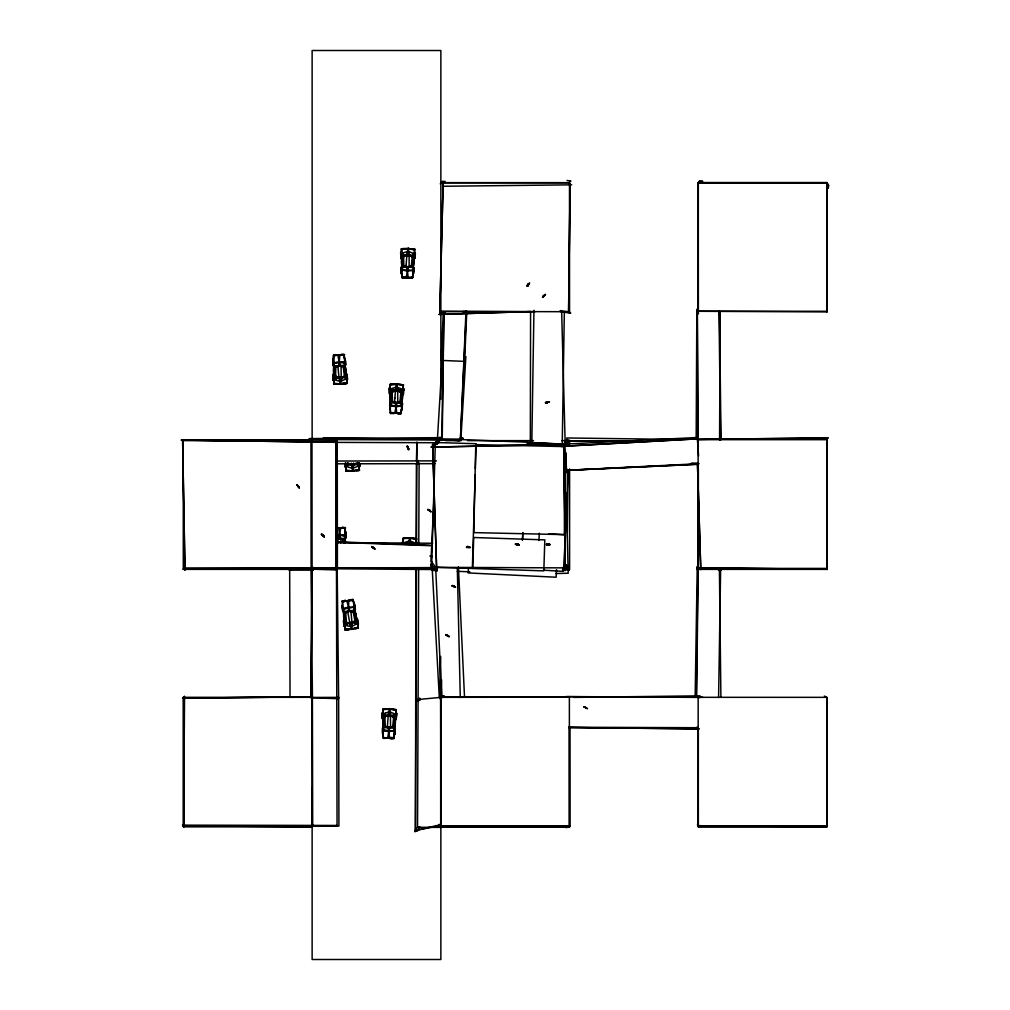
<?xml version="1.0" encoding="UTF-8"?>
<svg xmlns="http://www.w3.org/2000/svg" width="1010" height="1010" viewBox="0 0 1010 1010"><rect width="100%" height="100%" fill="white"/><g stroke="black" fill="none" stroke-linecap="round" stroke-linejoin="round"><path stroke-width="1.5" d="M183.201 826.041L183.201 697.317L311.939 697.317L312.065 826.559L183.201 826.041L312.065 826.559M183.239 440.006L311.976 440.006L183.239 440.006L183.302 568.996L312.039 568.996M183.328 569.084L312.09 569.185L311.976 440.006M312.128 787.472L312.128 959.5L440.865 959.5L440.865 826.925M312.128 438.731L312.128 50.5L440.865 50.513L440.865 399.266M440.638 697.153L440.688 826.079L569.413 826.079L569.375 697.153L440.638 697.153L440.815 697.923M440.701 697.443L440.815 826.647L440.638 825.89L569.375 825.89L569.552 826.647L442.393 826.647M569.602 826.622L569.552 726.177M564.842 311.711L569.552 311.711L569.488 182.696L440.751 182.696L569.488 182.696M696.61 695.625L698.226 568.453L698.112 439.678L826.849 439.678L827.026 569.185L698.289 569.185L697.923 568.453L696.307 695.625M698.327 311.901L698.327 183.176L827.064 183.176L827.064 311.901L698.188 311.269L698.188 182.532L826.925 182.532L827.026 311.711L826.925 182.532M698.264 826.559L698.15 697.317L826.887 697.342L827.001 826.559L698.264 826.559L698.226 761.994M698.289 569.185L698.289 468.703M698.289 311.711L698.188 182.532M827.026 569.185L826.849 439.678M530.326 443.062L530.578 311.787M415.994 568.857L415.426 831.179L416.436 568.87M416.082 544.365L416.398 463.653M416.41 460.762L416.915 442.039L416.524 544.365M418.658 568.996L417.534 827.291L440.953 827.392M418.759 544.39L419.125 462.908M440.423 656.538L440.246 698.933L440.549 656.513M441.534 696.698L441.597 679.793M696.18 437.191L696.837 309.237M719.562 440.196L720.218 312.241M567.317 532.661L567.961 470.092M441.85 440.171L443.895 312.191L442.216 440.145M566.711 444.223L566.799 437.974L671.233 439.363M531.828 442.418L533.949 310.297M562.229 444.425L564.337 312.317M695.145 697.165L697.228 567.065M718.59 697.531L720.635 568.92M566.105 452.909L564.287 534.631L473.791 532.611L475.76 444.615L564.741 446.597M345.786 463.438L345.761 464.322L346.708 463.337M416.991 543.733L417.016 542.484M565.145 538.658L565.625 521.387M566.118 504.104L566.421 493.107M397.069 387.827L397.17 384.368L390.163 384.368L389.999 389.557L397.006 389.57M401.412 253.901L401.576 248.7L408.583 248.712L408.482 252.172M475.18 474.889L472.364 568.441L431.598 567.216L435.36 442.494L476.127 443.718L475.369 468.653M389.809 714.411L389.974 709.209L382.979 709.209L382.815 714.398L385.605 714.411M403.419 392.574L403.369 394.291L403.924 388.623L403.874 390.34M414.832 256.919L414.782 258.623L415.337 252.967L415.287 254.671M410.123 541.713L410.224 538.242L403.23 538.242L403.066 543.443L405.868 543.443M396.21 387.802L396.324 384.343L403.293 384.797L403.129 389.999L396.147 389.532M388.938 714.386L389.128 709.184L396.109 709.639L395.933 714.84L393.142 714.651M407.623 252.147L407.737 248.675L414.706 249.142L414.542 254.331M409.252 541.688L409.378 538.216L416.36 538.671L416.183 543.872M338.943 363.764L338.855 365.885L345.066 367.185L345.205 363.247L341.494 362.451M565.638 533.394L568.024 469.776M402.283 543.708L402.346 542.004M443.226 313.39L441.206 360.393L464.613 361.391L466.772 311.459M466.001 310.891L460.421 439.501L466.405 310.853M431.586 556.119L432.293 556.977M430.929 561.623L433.795 501.957M434.098 495.683L434.325 490.961M522.549 539.226L522.852 532.952M345.256 462.984L345.243 467.34L345.445 463.388M468.425 568.428L468.211 572.948L556.144 577.215L556.51 569.691M698.39 313.125L698.352 313.87L697.998 310.247L698.39 313.012M522.397 540.363L522.827 532.573M527.75 445.385L527.927 442.279L568.655 444.551M567.077 472.579L567.241 469.461M438.984 442.557L439.161 439.426L460.964 440.663M527.397 445.296L527.573 442.203L458.83 439.501M538.911 540.514L539.34 533.192M697.544 823.895L697.708 826.369M429.023 509.835C431.75 513.421 430.121 509.229 429.099 510.227M437.406 439.388L442.304 358.159M460.888 439.211L465.875 356.58M568.276 444.185L568.478 441.168M340.711 543.165L341.064 538.595L336.406 538.242M401.336 409.252L400.692 413.216M401.475 407.383L402.334 396.147M402.472 394.266L403.369 384.86L401.223 412.938L390.529 412.585L398.028 413.279M412.598 275.465L413.456 264.229M413.608 262.36L414.327 252.992M394.026 735.949C395.566 741.681 380.05 736.088 394.026 737.78L396.173 709.702L395.466 717.226M394.165 734.068L395.175 720.963M416.006 542.509L416.436 538.734L416.006 544.352M826.811 311.547L827.038 308.757M826.71 311.358L826.925 308.568M339.145 362.981L339.827 355.368L333.679 354.914L332.997 362.527L337.605 362.868M563.416 446.723L563.668 443.945M336.481 567.645L337.05 826.167M373.359 547.496C370.304 546.435 377.184 550.109 373.321 547.382L371.756 546.574L375.139 549.288L372.185 547.344L373.864 548.001C371.276 546.574 376.591 549.819 373.359 547.496L374.432 548.619M411.259 267.031L412.345 255.934L414.037 255.959L412.951 267.057M399.846 402.687L400.932 391.59L402.624 391.615L401.538 402.712M392.612 727.553L393.711 716.456L395.44 716.456L394.531 725.698M827.165 569.476L827.329 566.496M417.938 463.274L418.241 460.497M568.983 443.819L569.287 441.042L566.534 444.88M339.12 536.462L338.855 538.57L344.928 540.4L345.42 536.487L341.784 535.376M389.027 731.354L389.14 730.457M389.267 729.548L389.532 727.49L383.459 725.647L382.967 729.485L386.603 730.609M407.636 270.857L408.179 266.968L402.094 265.125L401.563 268.988L403.987 269.733M396.476 404.707L396.766 402.624L390.681 400.793L390.15 404.644L393.799 405.767M826.66 444.703L827.051 441.938L826.685 444.955M828.705 185.461L828.263 188.226L828.048 183.971L828.528 185.07M696.988 727.187L696.837 728.058M696.786 728.349L696.938 727.478M339.398 535.691L340.736 528.167L336.178 527.422M388.989 730.306L387.651 737.83L393.723 738.79L395.074 731.278L390.504 730.546M409.391 543.342L409.896 540.931L414.668 542.761L414.428 543.898M312.746 570.271L313.352 567.544M567.102 566.421L566.509 569.375L565.739 567.532L566.421 564.767L567.191 566.61M439.918 697.658L440.347 696.142M429.679 510.467L428.013 509.81L431.169 511.944L427.748 509.33L430.083 510.568M345.041 624.231L345.849 622.627M346.127 622.084L350.823 624.079L349.738 626.225M566.332 568.63L565.335 570.562L562.583 570.095L564.577 566.219L567.33 566.686L566.534 568.239M543.216 296.498L545.11 294.44L542.471 297.331L545.526 294.377L542.926 297.167L544.516 295.248M334.146 378.447L334.777 377.424M335.093 376.919L335.711 375.897L339.903 378.8L339.272 379.823M346.569 465.421L348.134 462.87L352.313 465.774L351.682 466.797M548.19 402.157L546.183 402.296L549.074 401.765L545.956 402.498L549.478 401.942L545.261 402.738L548.645 402.182L545.993 402.573L547.471 402.144L546.814 402.258C545.337 404.669 549.453 400.175 546.107 402.864C546.738 402.876 549.339 401.816 546.511 402.624M409.29 252.525L408.267 254.015L412.181 257.272L413.885 254.798M398.218 387.701L396.854 389.671L400.768 392.928L402.485 390.453M434.767 443.945L439.262 437.494L442.052 437.317L440.284 439.855M438.201 442.847L439.805 440.549M409.883 543.569L411.285 541.575M391.034 712.542L389.62 714.537L393.547 717.782L395.301 715.295M565.145 442.557L561.648 311.206M342.403 601.884L345.243 629.785M561.964 446.142L567.014 439.83L569.754 440.36L566.054 444.993M443.983 182.911L445.158 181.472L442.367 181.27L440.272 183.858M414.34 249.798L407.207 248.687L414.555 249.546M333.78 355.735L339.209 354.99L335.232 355.444M699.475 697.367L700.157 696.597M333.868 383.989L340.837 384.027L340.66 380.568M346.291 470.976L353.26 471.001L353.083 467.542M698.339 697.569L701.357 697.203M440.019 438.024L434.969 443.251L434.969 445.865M566.888 826.95L569.703 826.508L566.155 827.708M827.001 826.559L698.188 825.902M467.201 547.18L469.524 547.142L467.68 546.46C462.858 549.011 474.75 546.132 467.062 547.218M527.649 285.262C531.121 281.159 525.339 288.507 527.649 285.262L528.975 284.1M431.876 556.043L430.853 555.715L432.28 556.27M355.722 463.249L352.831 465.749L353.538 466.696M698.327 825.587L700.864 825.662M543.241 296.208L544.668 295.16M385.479 713.401L383.421 714.903L384.356 716.456M412.497 277.27L406.777 277.687L412.635 277.283L414.605 249.255M435.146 442.898L432.33 444.804L435.108 445.006L437.835 443.175M547.609 544.226L546.435 544.769L548.316 544.857L546.738 544.642L548.733 544.087L547.344 543.721L549.97 544.39L546.814 544.1L550.298 544.718L546.801 543.935L549.251 544.642M516.628 544.062C513.004 544.807 521.829 544.845 516.628 544.062L518.256 544.794M312.317 825.422L313.05 824.968M699.652 181.156L698.794 181.661L702.733 181.295L699.728 181.106M442.481 311.939L441.004 312.62L443.743 313.188L445.258 312.469M718.009 569.577L721.292 569.791L718.161 569.514M345.357 608.79L343.021 609.788L343.993 613.613L349.839 611.126L348.854 607.288M584.828 707.151L583.742 706.76L587.53 708.692L584.613 706.987L586.393 707.985M183.618 826.533L186.231 825.536M434.982 445.966L433.58 446.483L433.467 443.693L434.956 443.137L435.083 445.928M418.759 699.463L440.852 697.355M453.174 585.825L451.874 585.964L455.624 587.29L452.505 585.649L454.626 586.797M337.012 362.691L333.388 363.89L334.02 367.779L340.054 365.822L339.713 363.726M350.432 607.932L354.863 606.707L352.705 599.372L346.796 601.013L348.942 608.348M447.177 635.05L445.89 635.101L449.298 636.78L446.243 635L448.465 636.161M443.226 826.319L440.815 827.493L440.36 826.736M398.281 405.919L401.98 405.035L401.74 401.159L395.566 402.586L395.693 404.682M336.343 539.466L340.054 538.608L339.903 536.487M441.269 825.347L415.628 830.472L439.438 824.968M340.925 362.678L345.458 361.845L343.955 354.346L337.908 355.469L339.41 362.956M354.762 623.448L357.502 622.955L358.234 628.094L351.354 629.331L350.874 625.897M431.472 556.144C427.861 554.932 433.467 557.002 430.601 555.689L431.926 556.093M333.919 355.469C331.015 355.381 340.269 354.321 335.055 355.267M336.885 534.745L339.562 534.303L344.536 535.464L344.877 539.365L339.928 538.204L339.587 534.303L339.006 538.178L336.317 538.62M354.535 610.482L352.894 610.734L355.179 621.655L356.82 621.39L354.927 612.3M358.424 627.967L355.507 628.763M347.301 624.508L344.511 624.811L345.231 629.95L352.2 629.205L351.72 625.783M341.203 535.553L345.786 535.111L344.94 527.51L338.83 528.104L339.676 535.704M387.183 730.445L382.588 730.861L383.434 738.449L389.557 737.893L388.711 730.306M339.713 378.889L342.491 378.636M336.949 527.296L337.731 527.51L336.583 527.611M333.603 384.065L336.658 384.28M346.013 471.039L349.069 471.253M356.871 463.741L358.55 463.615M466.166 696.925L462.492 696.95L466.443 696.976M565.802 826.319L568.794 826.357M435.992 567.203L437.671 567.09M546.751 402.283L548.443 402.157M434.452 444.413L437.229 444.236M322.632 534.833L321.369 534.568L323.705 535.994L321.332 534.075L324.412 537.067L321.912 534.568L323.68 536.234M699.122 463.704L566.597 470.306L564.741 444.11L697.279 437.507L698.579 456.002M403.015 538.317L406.045 538.065M382.752 709.285L385.795 709.033M697.443 463.135L700.776 569.539L697.443 463.135L691.522 463.072M561.131 445.713L563.933 445.599L564.666 446.521M346.316 464.284L348.084 464.221M359.573 470.306L356.58 470.849M345.395 629.899C342.832 629.924 350.609 629.71 347.389 629.849M337.504 527.801L340.181 527.725L337.163 528.142M404.404 248.536L401.349 248.788M392.991 384.191L389.936 384.456M555.841 573.528L568.201 573.238L567.241 533.52M336.368 378.927L333.565 378.977L333.83 384.166L333.578 355.836L333.818 378.359M287.964 569.084L290.766 569.047M288.355 569.665L291.158 569.627M573.655 697.405L700.069 695.827M442.847 186.269L571.698 184.83M823.15 826.256L826.369 826.331L823.049 826.256M825.675 825.738L826.319 826.331M822.86 826.256L823.529 826.256M309.06 438.58L440.625 437.658M335.358 568.125L183.883 568.365L312.254 568.112M336.747 568.125L434.148 567.557M431.851 567.999L310.31 568.276M337.744 461.04L436.446 460.876M337.757 463.817L435.032 463.666M698.289 182.987L827.026 182.987M698.188 311.269L826.925 311.269M535.01 311.711L440.751 311.433L569.552 311.711M183.391 440.638L310.562 440.638M445.574 440.638L459.702 440.638M467.554 440.638L533.495 440.638M561.749 440.638L569.602 440.638L569.602 443.781M698.112 568.415L826.849 568.415M311.976 568.731L183.353 569.185M183.391 569.375L312.128 569.375M566.458 569.375L569.602 569.375L569.602 468.905M698.327 569.375L827.064 569.375L826.95 438.984L827.076 569.425L827.064 440.638M440.688 697.342L569.375 697.153M698.15 826.041L826.887 826.041M440.701 826.167L569.438 826.167M183.391 826.849L312.128 826.849L312.128 787.598M631.364 440.89L566.395 440.789L631.401 441.206M182.457 825.157L336.671 825.448M311.446 439.539L437.456 439.981M337.504 442.393L437.456 442.733M702.821 697.317L565.676 696.584M568.845 727.225L698.15 727.718M341.077 355.04L338.413 355.028L343.905 355.179M436.951 567.342L567.039 567.885M567.582 696.647L699.905 697.392M337.125 542.534L432.633 543.254M310.133 568.605L435.133 569.552M438.403 439.211L323.099 438.201L438.353 439.388M443.011 439.262L461.444 439.451L442.973 439.438M698.97 728.841L568.706 727.516L698.945 728.904M528.722 443.036L530.982 443.062M556.144 444.324L560.714 444.4M298.442 486.58L297.546 485.28L299.326 487.628L296.763 484.648L299.339 488.083L297.243 485.229L298.278 486.365M463.236 311.534L466.039 311.598M462.795 311.724L465.585 311.787M529.417 442.961L564.388 444.009L538.784 443.466M440.562 696.168L441.219 696.193M337.315 541.89L430.235 545.248M337.782 542.345L430.702 545.703M432.23 570.435L436.926 570.612M457.315 571.344L469.865 571.799M440.903 696.18L444.16 696.155L443.478 696.13M443.945 696.142L443.693 696.13M442.077 439.64L459.247 440.537M526.361 444.362L529.48 444.526M310.007 569.198L312.81 569.312M548.594 533.747L565.537 534.77L563.353 571.382L543.317 570.183M411.916 248.788L414.921 249.243M400.503 384.444L403.508 384.898M343.362 528.066L339.373 527.7L344.827 528.331M383.295 731.833L382.904 709.26L383.194 737.426L389.001 738.209L385.012 737.83M429.212 510.328C431.674 511.78 425.21 507.866 430.298 511.06M413.557 538.317L416.587 538.772M393.307 709.285L396.337 709.727M566.269 566.118L567.759 566.307M568.668 566.421L567.872 566.32M565.095 568.781L566.118 568.908L565.436 568.832M566.32 568.933L567.367 569.072M567.191 566.231L566.736 565.524M566.913 569.009L567.708 569.11M412.572 248.877L413.229 248.978M402.472 384.734L403.129 384.823M567.052 180.449L570.688 181.093L569.741 180.878M566.686 569.627L569.438 570.069L565.461 569.021M431.371 556.699L430.184 556.22L432.204 556.51L431.043 555.891M569.261 312.09L560.247 310.588L560.26 311.509L569.274 312.999L569.337 312.241M465.345 696.774L466.292 696.938M569.842 180.891L570.663 181.08M719.41 569.476L720.9 696.837M562.696 568.58L563.365 568.756M565.221 569.249L565.89 569.425M309.78 439.224L312.039 439.855M431.737 562.81L430.727 565.385L431.863 565.751M408.368 448.642L407.08 445.865L408.621 449.879L407.396 446.521L408.697 449.463L407.964 446.584L408.217 447.708M467.68 546.46L469.36 547.117M431.03 566.143L431.889 566.509M824.337 696.067L826.559 697.077M390.213 384.482L390.39 412.585M359.257 470.269L358.525 462.795M569.148 726.695L570.625 727.503M566.345 311.913L567.115 312.355M585.08 707.05L586.52 708.086M698.251 439.842L696.938 438.858M434.83 566.534L437.166 568.883L434.376 568.87L432.027 566.522M429.288 509.936L430.437 511.199M356.808 622.551L354.876 620.342L351.328 624.003L352.49 625.329M561.169 445.751L561.964 446.736M297.533 485.734L298.606 487.072M344.612 375.909L340.42 378.775L341.822 380.669M344.966 376.376L346.013 377.803M357.022 462.883L358.424 464.777M406.777 252.45L407.75 253.99L403.621 256.982L402.018 254.406M395.693 388.623L396.337 389.658L392.208 392.65L390.605 390.062M293.026 697.405L289.895 696.799L290.274 697.418M408.734 542.509L409.353 543.544M387.853 712.429L389.102 714.512L384.671 716.986M443.074 826.066L443.529 826.836M697.279 696.799L697.632 697.418M297.824 485.785L298.682 487.249M462.959 438.529L462.593 437.822L459.878 438.454L460.333 439.337L462.845 438.29M439.211 824.375L439.691 825.662M439.287 697.089L432.103 566.736M345.243 366.605L346.026 370.62L345.269 370.645L344.486 366.617M353.614 603.967C356 595.344 338.842 603.412 353.134 600.357L358.298 628.031L353.954 605.811M417.521 701.016L420.072 700.145L419.705 698.099L417.319 699.917M417.559 701.281L417.269 699.652M720.887 438.959L721.026 439.716L719.473 312.052M408.128 447.114L408.419 448.819M359.32 462.643L359.901 466.544L359.812 464.815M719.069 310.928L719.461 313.693M718.855 310.979L719.246 313.744M359.005 462.719L359.131 463.603L358.133 462.719M409.858 543.355L409.53 540.918L404.656 542.433L404.808 543.582M345.029 367.413L346.14 376.642L344.46 376.768L343.135 365.696M697.064 567.102L697.392 569.88M697.493 565.979L697.809 568.756M345.155 539.832L345.496 542.951M344.385 539.782L344.726 542.913M344.46 359.005L344.094 355.267L347.023 383.396L345.925 373.952M344.65 360.873L345.736 372.084M827.051 441.963L827.102 442.418M357.426 462.555L357.54 463.691L351.366 464.284L351.253 463.148M825.814 827.253L825.725 826.319M345.609 611.77L346.468 622.892L344.7 623.12L343.993 613.853M388.547 730.432L388.61 731.341M388.484 729.523L388.345 727.452L394.531 726.013L394.784 729.876M413.393 269.38L413.153 265.491L406.98 266.93L407.219 270.844M359.093 465.244L359.371 470.42L352.402 471.051L352.212 467.592M346.67 378.27L346.96 383.447L339.991 384.078L339.802 380.618M354.737 608.121L354.952 612.047L348.665 611.303L348.45 607.351M345.976 465.951L346.253 471.14L346.102 463.577M458.414 566.9L464.499 696.723M435.676 568.011L441.761 697.822M383.257 717.908L383.194 716.052L384.911 716.166L385.264 727.301L383.56 727.187L383.434 723.476M383.32 719.764L383.383 721.62M343.122 538.747L343.248 542.458M403.899 266.791L403.545 255.644L401.791 255.555L402.157 266.69M457.328 568.491L460.282 697.531M718.994 312.065L720.597 439.703M353.601 463.022L353.626 464.171L347.402 464.247L347.389 463.098M401.715 256.338L401.513 248.763L401.803 276.929L407.573 277.725L401.942 276.917L401.892 273.23M401.753 260.088L401.866 271.349M403.369 543.973L403.154 538.292L403.217 543.935M345.319 541.688L345.016 528.432L345.155 541.575M344.094 543.014L344.056 538.418L337.845 538.481L337.883 543.077M698.226 437.986L697.304 311.345L697.632 437.974M313.113 567.418L313.113 570.322M289.681 568.933L290.022 696.976M827.064 698.112L827.064 826.849L698.327 826.849L698.327 727.932M698.327 468.905L698.327 567.809M569.602 726.367L569.602 826.849L440.865 826.849L440.865 698.112M322.291 534.416L324.311 536.638L322.291 534.416M336.103 441.357L335.774 567.645L336.103 441.357M342.516 600.824L342.504 608.462L348.677 608.386L348.69 600.735L342.516 600.824M542.989 296.523L543.986 295.526L542.989 296.523M184.401 696.408L183.908 826.647L184.401 696.408M467.617 547.155L470.471 547.572L466.494 546.953L468.993 547.445L467.617 547.155M322.139 534.795L323.238 535.553C319.665 532.889 323.882 536.562 323.048 535.275L322.139 534.846M312.103 571.37L310.903 697.683L312.103 571.37M334.02 366.15L333.906 377.311L335.661 377.248L335.787 366.087L334.02 366.15M345.155 358.702L345.723 364.863L345.155 358.702M570.082 183.416L568.592 311.433L570.082 183.416M396.21 718.665L396.766 713.451L396.21 718.665M333.464 372.905L333.351 377.349L334.272 377.248L334.373 372.804L333.464 372.905M443.062 183.883L439.754 314.261L443.137 183.896M182.583 698.175L310.6 696.85L182.583 698.175M447.278 635.214L446.167 635L447.784 635.618L445.587 634.583L449.096 636.388L447.278 635.214M473.715 537.509L472.718 568.504L543.822 570.877L544.819 539.883L473.715 537.509M181.308 440.07L336.393 442.317L181.308 440.07M382.096 712.972L382.272 718.653L382.096 712.972M547.849 544.327C546.259 545.539 551.384 544.037 547.849 544.327M342.137 605.331L342.769 611.492L342.137 605.331M389.254 388.143L389.443 393.824L389.254 388.143M400.667 252.487L400.856 258.169L400.667 252.487M332.909 374.685L332.833 380.366L332.909 374.685M346.316 623.208L346.203 625.632L351.215 626.629L351.341 624.205L346.316 623.208M700.145 568.062L826.748 569.173L700.145 568.062M334.247 362.842L334.032 366.756L338.981 365.481L339.183 361.58L344.246 362.3L344.928 366.163L339.89 365.431L339.209 361.58L334.247 362.842M431.623 561.876L431.447 564.653L435.398 570.069L435.575 567.292L431.623 561.876M394.897 398.041L394.556 402.611L400.743 403.066L401.601 391.615L395.415 391.16L394.897 398.041M406.083 265.428L405.969 266.956L412.156 267.397L413.014 255.959L406.828 255.505L406.083 265.428M388.181 716.027L387.335 727.478L393.534 727.92L394.38 716.469L388.181 716.027M528.028 284.29L529.694 283.179L527.207 285.678L528.028 284.29M516.918 544.175C511.022 543.708 522.309 545.375 517.372 544.213L519.367 545.16L515.618 544.289L518.18 544.567L516.918 544.175M333.729 367.223L333.376 371.314L334.184 371.251L334.525 367.16L333.729 367.223M401.147 267.284L401.172 273.483L401.147 267.284M389.734 402.952L389.759 409.151L389.734 402.952M382.563 727.768L382.601 733.967L382.563 727.768M345.773 531.942L345.811 538.141L345.773 531.942M528.306 284.757C526.437 288.986 528.407 282.737 527.876 284.479L527.371 285.312L528.306 284.757M413.721 256.035L413.229 260.454L414.113 260.391L414.605 255.972L413.721 256.035M402.308 391.691L401.816 396.109L402.7 396.059L403.205 391.64L402.308 391.691M394.695 720.079L394.594 720.963L395.503 720.9L396.008 716.481L395.099 716.544L394.695 720.079M528.76 284.328L527.207 285.678L529.253 283.242L527.7 284.971L528.76 284.328M335.408 378.195L335.181 379.949L340.092 381.376L340.408 378.977L335.497 377.551L335.408 378.195M347.819 465.168L347.591 466.923L352.503 468.35L352.818 465.951L347.907 464.524L347.819 465.168M332.896 359.358L332.997 365.557L332.896 359.358M389.38 727.882L388.812 731.694L383.838 730.508L383.51 726.657L388.471 727.844L388.799 731.694L393.849 730.836L394.418 727.023L389.38 727.882M408.027 267.36L407.434 271.198L402.447 270.011L402.144 266.148L407.106 267.334L407.409 271.185L412.446 270.339L413.04 266.514L408.027 267.36M396.614 403.015L396.021 406.853L391.034 405.666L390.731 401.816L395.693 402.99L395.996 406.853L401.033 406.007L401.626 402.169L396.614 403.015M407.838 447.026L408.52 448.604L407.838 447.026M413.292 262.019L412.585 266.059L413.355 266.034L414.049 261.994L413.292 262.019M401.879 397.688L401.172 401.715L401.942 401.69L402.637 397.65L401.879 397.688M394.658 722.541L393.963 726.569L394.746 726.531L395.453 722.491L394.658 722.541M452.556 585.598L454.386 586.292L452.556 585.598M407.598 269.809L406.26 277.321L412.32 278.293L413.671 270.768L407.598 269.809M396.185 405.465L394.847 412.989L400.907 413.948L402.258 406.437L396.185 405.465M453.414 585.914C448.945 584.866 459.083 588.287 452.733 585.51C451.356 586.217 456.078 586.911 453.414 585.914M408.255 251.389L407.775 253.788L412.547 255.644L413.014 253.232L408.255 251.389M396.842 387.045L396.362 389.456L401.134 391.299L401.601 388.888L396.842 387.045M389.645 711.886L389.14 714.31L393.9 716.153L394.405 713.729L389.645 711.886M395.301 728.197L394.872 734.384L395.301 728.197M413.885 267.713L413.444 273.887L413.885 267.713M402.472 403.369L402.03 409.555L402.472 403.369M584.474 707.088L586.292 707.846L584.474 707.088M408.04 447.935L407.434 446.9L408.04 447.935M469.246 546.94L466.721 546.789L469.246 546.94M518.029 544.504L516.148 543.86L518.042 544.428M415.514 830.283L414.719 831.659L417.433 831.041L419.844 826.925L417.13 827.543L415.514 830.283M547.269 544.1C543.999 544.529 550.993 544.163 547.269 544.1M528.457 285.186L527.485 286.234L528.457 285.186M347.857 600.697L342.541 601.872L347.857 600.697M349.877 599.763L353.336 599.675L349.877 599.763M345.609 629.066L345.18 629.609L352.717 629.104L345.609 629.066M341.09 354.485L344.536 354.699L341.09 354.485M401.702 277.295L405.136 277.813L401.702 277.295M390.289 412.964L393.723 413.469L390.289 412.964M396.147 383.926L403.23 385.1L396.147 383.926M383.118 737.792L386.54 738.31L383.118 737.792M409.328 537.686L408.848 538.216L416.322 538.961L409.328 537.686M389.077 708.654L388.598 709.184L396.072 709.929L389.077 708.654M334.285 383.32L333.83 383.813L341.367 383.977L334.285 383.32M346.695 470.294L346.241 470.786L353.778 470.95L346.695 470.294M342.074 527.409L345.496 527.914L342.074 527.409M355.406 621.92L350.874 624.281L351.581 626.579L356.113 624.231L355.406 621.92M547.205 402.005L546.271 402.447L547.205 402.005M344.662 377.058L339.941 379.002L340.458 381.351L345.18 379.406L344.662 377.058M357.073 464.032L352.351 465.976L352.869 468.324L357.591 466.38L357.073 464.032M348.601 606.985L343.779 608.677L343.918 612.578L348.74 610.886L348.601 606.985L353.689 607.262L354.725 611.05L349.649 610.76L348.627 606.985M407.888 251.376L403.015 252.904L403.369 255.341L408.242 253.813L407.888 251.376M396.476 387.032L391.602 388.56L391.956 390.996L396.829 389.469L396.476 387.032M389.608 714.322L384.734 715.85L384.406 713.401L389.279 711.873L389.608 714.322M357.666 627.361L350.836 629.381L357.666 627.361M345.37 600.407L342.024 601.278L345.37 600.407M346.443 382.664L339.461 384.078L346.443 382.664M358.853 469.637L351.884 471.051L358.853 469.637M344.789 618.587L343.88 618.764L344.158 623.208L345.066 623.019L344.789 618.587M353.752 610.255L347.655 611.391L349.75 622.678L355.836 621.541L353.752 610.255M344.448 612.944L343.652 613.083L343.665 617.186L344.46 617.047L344.448 612.944M347.162 383.32L343.892 383.888L347.162 383.32M408.646 248.207L401.589 249.016L409.101 248.75L408.646 248.207M397.233 383.863L390.176 384.671L397.688 384.406L397.233 383.863M410.338 537.724L403.268 538.532L410.754 538.279L410.338 537.724M390.075 708.679L383.017 709.5L390.504 709.247L390.075 708.679M355.065 611.467L354.321 611.542L355.457 615.481L356.202 615.406L355.065 611.467M350.836 610.936L344.637 611.555L345.786 622.981L351.985 622.362L350.836 610.936M344.031 365.292L337.858 365.885L338.956 377.311L345.13 376.717L344.031 365.292M407.333 269.796L401.197 270.364L402.03 277.952L408.166 277.384L407.333 269.796M395.92 405.452L389.784 406.02L390.63 413.608L396.753 413.052L395.92 405.452M412.686 277.662L409.239 277.952L412.686 277.662M401.273 413.317L397.826 413.608L401.273 413.317M394.089 738.158L390.643 738.436L394.089 738.158M356.429 616.984L355.558 617.047L356.53 621.39L357.401 621.327L356.429 616.984M698.087 438.807L562.974 446.281L698.087 438.807M697.67 464.259L565.89 470.382L697.67 464.259M530.73 311.572L439.098 314.413L530.73 311.572M182.608 440.246L184.956 569.981L182.608 440.246M563.302 444.463L431.182 447.102L563.302 444.463M341.064 365.708L334.84 365.784L334.979 377.273L341.203 377.197L341.064 365.708M828.036 437.961L696.824 439.388L828.036 437.961M409.088 255.581L402.864 255.618L402.965 267.094L409.176 267.057L409.088 255.581M397.675 391.236L391.451 391.274L391.552 402.763L397.776 402.725L397.675 391.236M390.441 716.103L384.229 716.128L384.33 727.617L390.542 727.579L390.441 716.103M337.239 441.105L310.941 441.143L311.118 568.718L337.416 568.68L337.239 441.105M310.272 569.627L289.542 569.653L310.272 569.627M338.628 697.38L312.393 697.43L312.683 826.092L338.918 826.041L338.628 697.38M346.114 372.223L345.243 372.21L345.837 376.629L346.708 376.629L346.114 372.223M563.694 446.332L565.234 567.001L563.694 446.332M337.188 569.981L311.017 569.135L312.456 697.847L338.64 698.693L337.188 569.981M392.132 391.299L390.378 391.211L390.744 402.359L392.486 402.447L392.132 391.299M432.621 445.322L436.711 571.168L432.621 445.322M568.643 311.837L565.852 311.635L570.738 313.05L568.643 311.837M402.182 261.653L401.399 261.577L401.828 265.655L402.624 265.731L402.182 261.653M390.769 397.321L389.986 397.233L390.416 401.311L391.211 401.387L390.769 397.321M383.56 722.175L382.79 722.074L383.219 726.152L384.002 726.24L383.56 722.175M402.144 255.644L401.235 255.53L401.437 259.974L402.346 260.088L402.144 255.644M390.731 391.312L389.822 391.198L390.024 395.642L390.946 395.756L390.731 391.312M383.522 716.166L382.626 716.039L382.841 720.483L383.724 720.61L383.522 716.166M565.89 468.249L564.287 467.605L564.3 470.408L565.966 471.064L565.941 468.274M355.116 605.886L354.283 603.601L355.381 609.699L355.116 605.886M358.171 622.488L357.262 618.638L358.424 624.193L358.171 622.488M343.753 622.312L343.476 620.594L343.892 626.263L343.753 622.312M347.402 377.841L346.821 373.927L347.49 379.571L347.402 377.841"/></g></svg>
